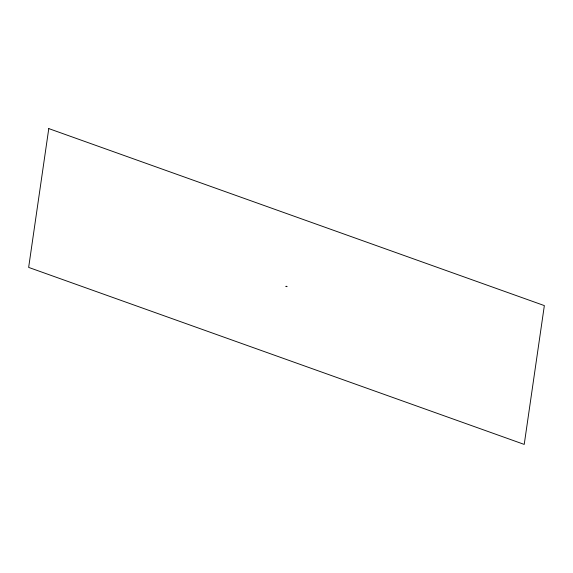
<?xml version="1.0" encoding="UTF-8"?>
<svg xmlns="http://www.w3.org/2000/svg" width="573" height="573" viewBox="0 0 573 573"><rect width="100%" height="100%" fill="white"/><g stroke="black" fill="none" stroke-linecap="round" stroke-linejoin="round"><path stroke-width="0.86" d="M286.436 286.364C287.789 286.837 284.946 286.085 287.001 286.65L286.006 286.321L286.5 286.5M286.564 286.607L286.593 286.414M286.013 286.299L286.521 286.407M48.777 128.588L28.65 267.405L524.223 444.412L544.35 305.595L48.777 128.588"/></g></svg>
